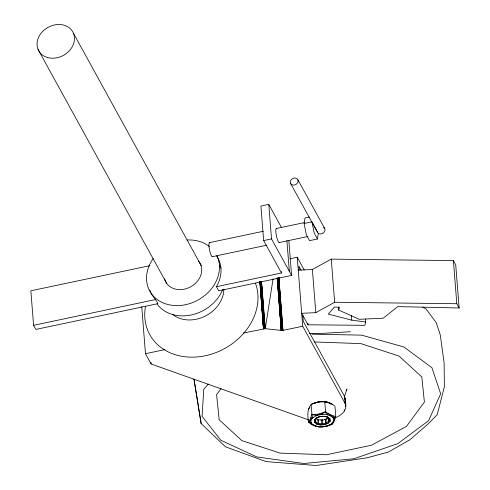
<?xml version="1.0" encoding="UTF-8"?>
<svg xmlns="http://www.w3.org/2000/svg" width="490" height="490" viewBox="0 0 490 490"><rect width="100%" height="100%" fill="white"/><g stroke="black" fill="none" stroke-linecap="round" stroke-linejoin="round"><path stroke-width="0.73" d="M315.805 418.399L315.75 422.013L316.565 424.12C321.109 425.675 327.106 425.345 330.199 421.241L330.119 418.962L327.933 417.125C323.394 415.569 317.398 415.9 314.304 420.004L314.384 422.282L316.565 424.12L318.347 423.501L322.169 423.899L324.515 424.738L326.003 423.091L328.631 421.327L330.199 421.241L329.219 419.171L327.583 417.296L324.239 416.316L319.988 416.506M326.218 418.687L326.003 423.091L322.169 423.899L320.276 425.014L315.75 422.013L314.384 422.282L315.205 419.912L316.883 417.866C320.338 416.022 324.307 415.79 327.933 417.125L327.583 417.296L330.119 418.962L329.219 419.171L328.147 423.354L326.003 423.091L325.078 419.379M216.868 256.393C223.079 265.28 221.799 277.732 216.433 286.699L218.699 290.815L291.593 275.423L288.861 240.909M318.647 419.722L318.347 423.501L317.483 419.152M322.567 419.422L322.169 423.899L321.073 419.501M302.808 315.364L303.286 321.403L344.562 396.484C345.628 401.647 347.349 408.237 343.196 412.555C340.844 415.085 337.83 416.904 334.639 418.166M273.083 278.841L265.268 328.698L243.334 333.047M328.815 425.522C323.045 426.992 315.425 428.321 311.187 422.962L308.516 422.202L309.478 420.904L310.899 420.218L312.865 417.56L311.94 414.595L311.138 404.422L317.875 402.057L324.766 401.543L325.568 411.716L328.318 413.67L333.145 415.906L333.598 421.026L333.316 422.754L332.355 424.058C324.846 427.96 315.009 428.278 308.516 422.202C307.628 416.175 306.893 409.401 311.138 404.422C318.647 400.514 328.484 400.195 334.97 406.271L335.779 416.445L333.316 422.754L327.816 425.743L322.377 426.882M318.359 233.461L317.428 238.998L309.558 240.657L306.366 234.845L304.1 223.495L305.031 217.958L309.319 217.052M365.375 318.972L365.62 322.004L364.872 325.329L307.99 324.784L301.681 313.306L315.799 312.657L334.664 302.263L456.803 303.733L459.142 307.996L397.813 306.611L383.156 318.2L359.188 319.302L338.7 310.06L338.461 307.028M338.7 310.06L339.46 307.218L334.339 307.101L328.306 314.115L351.777 320.166L365.62 322.004M322.892 426.784L318.727 426.937L311.266 424.156L311.187 422.962L309.478 420.904L311.94 414.595L318.831 414.081L325.568 411.716L326.665 414.644L330.842 416.01L334.933 419.158L331.638 423.691L332.355 424.058L327.816 425.743M311.187 422.962L310.899 420.218L310.305 419.324L316.687 415.502L321.612 414.46L322.034 413.18M344.201 397.237L346.945 389.017L346.13 390.279M308.559 409.315L309.447 408.072M221.07 388.564L216.58 394.652L219.177 419.752L241.846 440.62L280.09 453.115L326.334 454.763L371.426 445.245L406.424 426.435L424.401 402.07L421.804 376.969L399.136 356.108L360.891 343.613L314.641 341.959M328.067 417.327L326.916 418.797L322.653 420.157L318.053 419.795L315.817 418.27M208.268 384.074L203.791 389.281L202.076 416.316L220.837 440.247L256.827 456.931L303.831 463.491L353.707 458.787L397.843 443.64L428.609 420.659L440.675 393.825L431.96 367.776L403.968 347.012L361.547 335.129L312.026 334.18M311.94 414.595L316.687 415.502L318.831 414.081L321.612 414.46L325.568 411.716M298.263 270.161L312.381 269.518L331.252 259.124L453.391 260.588L455.725 264.857L459.142 307.996M314.402 403.417L315.676 402.731L321.115 401.592M320.252 416.524L316.356 417.89L316.883 417.866L314.304 420.004L315.205 419.912L315.75 422.013L315.401 419.024M314.672 402.952L315.676 402.731M281.511 227.538L268.79 204.397L260.919 206.057L263.651 240.572L281.462 272.973L216.433 286.699M209.5 242.63L263.283 231.274M276.385 228.512L304.413 222.589M304.1 223.495L311.971 221.835L314.231 233.185L317.428 238.998M263.651 240.572L271.515 238.912L291.593 275.423M149.94 265.654L30.858 290.797L33.59 325.311L35.856 329.421L157.927 303.647C155.783 298.808 151.171 295.341 149.842 290.092M212.305 256.693L266.836 245.178M279.19 242.568L307.959 236.492M289.957 258.763L297.24 257.219L304.247 269.966M33.59 325.311L155.667 299.531M141.751 306.679L145.469 353.707L164.891 349.609M261.544 281.67L265.268 328.698L282.246 330.511L302.704 326.248L345.107 403.386L345.799 406.43M350.46 331.718L322.941 333.323L309.392 333.512M320.601 401.696L327.4 402.082M321.612 414.46L326.665 414.644L328.318 413.67L330.842 416.01L330.75 415.005L333.316 418.288L335.779 416.445L333.145 415.906M311.095 417.309L312.865 417.56M324.766 401.543L329.795 402.982L330.824 404.152M309.349 407.3L309.888 407.447M333.598 421.026L334.137 421.18M308.7 419.936L151.122 363.997L145.469 353.707M325.654 401.874L329.133 403.013M329.831 403.239L332.226 404.317M422.754 307.059L426.012 308.963L436.167 322.494L440.277 334.915L444.112 362.808L444.375 386.684L437.215 414.65L427.978 424.04L409.879 439.806L388.245 452.099L367.084 457.789L316.234 465.5L266.119 461.598L225.406 446.77L201.133 423.562L194.022 379.315M315.591 414.54L316.687 415.502M297.945 179.867A4.104 3.363 -28.8 0 1 293.461 185.11A4.104 3.363 -28.8 0 1 291.244 179.708A4.104 3.363 -28.8 0 1 297.945 179.867L324.809 228.72M312.314 222.466L313.349 224.346M314.035 225.602L316.797 230.619M290.49 183.254L317.349 232.113M301.13 270.204L298.918 266.18L299.219 269.953M219.379 265.09L221.076 268.177M73.482 33.302A19.49 15.986 -28.8 0 1 52.179 58.212A19.49 15.986 -28.8 0 1 41.632 32.554A19.49 15.986 -28.8 0 1 73.482 33.302L201.329 265.856M38.049 49.41L166.631 283.306M327.957 417.756L328.631 421.327L328.527 417.572M201.133 423.562L193.967 378.942M345.07 397.978L345.248 399.528M260.558 281.658L264.68 328.661L261.36 281.658L264.882 328.668M260.692 281.646L264.68 328.661L261.231 281.646M264.484 328.668L260.496 281.658L264.288 328.68M260.827 281.64L264.68 328.661L261.096 281.64M453.391 260.588L456.803 303.733M351.416 315.621L351.777 320.166M345.211 402.455L345.426 405.218M344.562 396.484L345.107 403.386M344.213 409.695L344.323 411.073M331.252 259.124L334.664 302.263M312.381 269.518L315.799 312.657M307.867 323.265L307.99 324.784M297.24 257.219L302.704 326.248M286.895 240.547L289.327 271.307M281.34 271.472L281.462 272.973M278.828 277.303L283.03 330.401M278.302 278.155L282.442 330.493L278.694 277.328M277.126 278.149L281.266 330.493L277.567 278.179M268.79 204.397L271.515 238.912M260.962 281.634L264.68 328.661M260.368 281.664L264.086 328.692M259.78 281.756L263.504 328.784L260.178 281.695M151.006 362.478L151.122 363.997M282.84 330.438L278.786 277.316L282.644 330.468M278.455 278.136L282.442 330.493L278.547 277.352M282.246 330.511L278.259 278.161L282.05 330.517M277.861 278.179L281.848 330.523L278.161 278.161M281.652 330.517L277.659 278.185L281.848 330.523L278.008 278.173M277.273 278.167L281.266 330.493L277.42 278.173M261.482 281.664L265.072 328.68M260.306 281.67L263.889 328.716M259.914 281.732L263.504 328.784L260.043 281.713M277.616 278.179L281.456 330.505M260.239 281.683L263.694 328.747M198.524 261.158A19.49 15.986 -28.8 0 1 190.224 287.03A19.49 15.986 -28.8 0 1 164.628 278.828M279.521 242.354A7.179 1.427 78.1 0 1 276.311 235.439A7.179 1.427 78.1 0 1 276.813 228.775M212.636 256.478A7.179 1.427 78.1 0 1 209.426 249.563A7.179 1.427 78.1 0 1 209.928 242.899M216.886 255.743A37.951 31.127 -28.8 0 1 178.672 305.57A37.951 31.127 -28.8 0 1 153.205 258.53M187.076 239.99A37.951 31.127 -28.8 0 1 209.438 246.519M222.693 289.596A37.951 31.127 -28.8 0 1 191.455 314.923A37.951 31.127 -28.8 0 1 157.014 303.929M323.663 227.391A4.104 3.363 -28.8 0 1 322.837 233.289A4.104 3.363 -28.8 0 1 317.14 231.249M255.462 283.232A58.916 48.32 -28.8 0 1 205.237 355.771A58.916 48.32 -28.8 0 1 145.487 306.366M223.875 289.155A30.772 25.235 -28.8 0 1 204.845 316.295A30.772 25.235 -28.8 0 1 172.425 314.286"/></g></svg>
